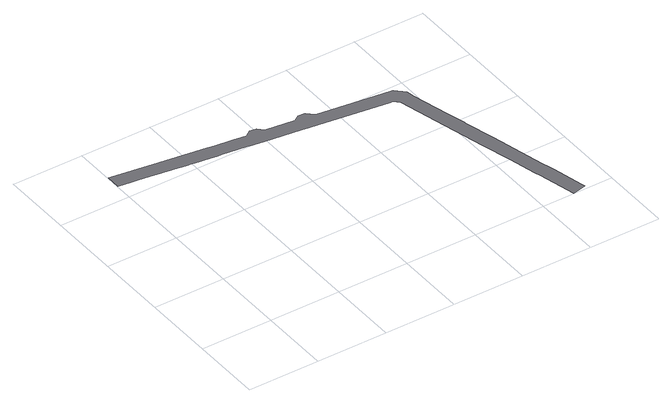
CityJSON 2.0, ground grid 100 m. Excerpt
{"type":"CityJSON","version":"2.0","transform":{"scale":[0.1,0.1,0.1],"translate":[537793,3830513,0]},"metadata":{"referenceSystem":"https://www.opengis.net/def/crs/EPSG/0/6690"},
"CityObjects":{
"road1":{"type":"Road","attributes":{"RoadStructureAttribute.sectionType":"1"},"geometry":[{"type":"MultiSurface","lod":"1","boundaries":[[[0,1,2,3,4,5,6,7,8,9,10,11,12,13,14,15,16,17,18,19,20,21,22,23,24,25,26,27,28,29,30,31,32,33,34,35,36,37,38,39,40,41,42,43,44,45,46,47,48,49,50,51,52,53,54,55,56,57,58,59,60,61,62,63,64,65,66,67,68,69,70,71]]]}]}
},
"vertices":[
[4633,114,0],[4527,531,0],[4504,623,0],[4479,719,0],[4287,1477,0],[4177,1913,0],[4176,1919,0],[4156,1996,0],[4153,2006,0],[4106,2192,0],[3974,2712,0],[3958,2777,0],[3948,2817,0],[3829,2941,0],[3699,2959,0],[2793,3079,0],[2791,3079,0],[2695,3167,0],[2593,3173,0],[2514,3115,0],[2105,3167,0],[2104,3167,0],[2042,3246,0],[1942,3259,0],[1861,3197,0],[1675,3223,0],[1430,3256,0],[1354,3266,0],[1326,3269,0],[607,3370,0],[48,3447,0],[10,3453,0],[10,3250,0],[184,3227,0],[266,3215,0],[352,3203,0],[438,3192,0],[579,3172,0],[623,3166,0],[665,3160,0],[714,3153,0],[771,3145,0],[847,3135,0],[847,3132,0],[916,3122,0],[1014,3108,0],[1019,3107,0],[1093,3096,0],[1172,3085,0],[1356,3060,0],[1403,3057,0],[1620,3028,0],[1748,3012,0],[1827,3002,0],[1931,2988,0],[1946,2986,0],[1962,2984,0],[2091,2967,0],[2471,2917,0],[2582,2903,0],[2693,2888,0],[2781,2877,0],[3676,2760,0],[3700,2757,0],[3772,2688,0],[3910,2142,0],[4092,1425,0],[4200,1001,0],[4300,610,0],[4320,529,0],[4450,6,0],[4647,56,0]
]}
